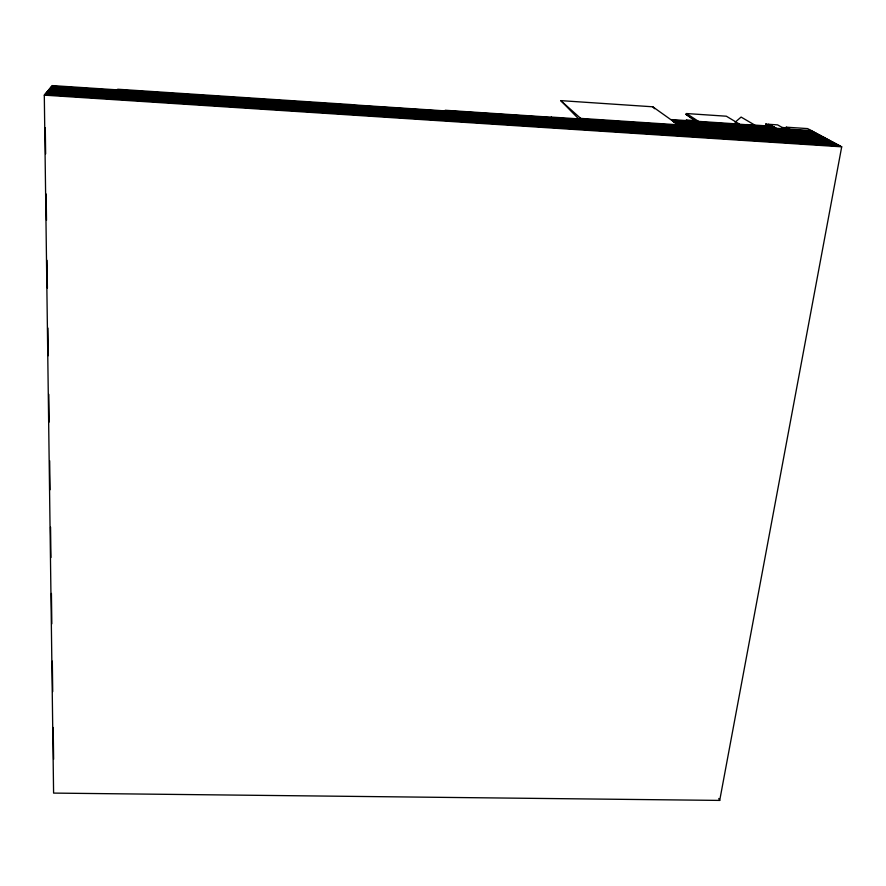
<?xml version="1.0" encoding="UTF-8"?>
<svg xmlns="http://www.w3.org/2000/svg" width="886" height="886" viewBox="0 0 886 886"><rect width="100%" height="100%" fill="white"/><g stroke="black" fill="none" stroke-linecap="round" stroke-linejoin="round"><path stroke-width="1.33" d="M821.521 136.034L52.285 85.588L44.3 95.145L53.592 793.092L719.709 800.412L841.7 146.821L807.589 128.592L786.27 127.185L784.564 128.847M117.295 89.851L117.639 89.231L351.698 104.592L351.919 105.235M694.812 120.662L685.919 114.316L686.473 113.541L726.343 116.21L739.456 124.084L671.333 119.577M696.939 121.515L697.515 120.729L686.285 119.987L687.259 120.629M780.621 129.134L782.26 127.495L787.455 127.839L785.749 129.511M786.945 130.176L788.651 128.503L783.445 128.16M768.671 124.284L767.553 125.303L765.692 124.095L768.671 124.284L775.615 128.226L774.486 129.256L765.692 124.095M770.997 127.263L772.116 126.244L773.688 127.23M773.312 128.592L775.184 127.617M735.048 122.323L741.095 117.074L754.817 125.103M730.906 125.546L732.5 124.206L731.426 123.553M577.949 119.876L580.042 118.347L817.645 133.963M578.691 120.54L580.795 119.012L580.042 118.347M818.93 134.65L551.17 117.063L551.856 117.727M551.347 117.229L445.182 110.263L445.946 111.403M445.503 110.75L820.226 135.348M351.753 104.758L445.614 110.916M51.776 86.208L822.817 136.732M51.255 86.817L824.124 137.43M50.735 87.437L825.442 138.127M50.214 88.068L826.76 138.836M49.694 88.689L828.089 139.545M49.162 89.32L829.418 140.254M48.63 89.962L830.758 140.974M48.099 90.593L832.109 141.694M47.567 91.236L833.46 142.413M47.036 91.878L834.811 143.144M46.493 92.521L836.174 143.864M45.95 93.174L837.547 144.606M45.396 93.827L838.92 145.337M44.854 94.481L840.305 146.079M44.3 95.145L841.7 146.821M578.824 119.067L560.783 100.627L652.794 106.796L680.647 126.632M731.703 123.719L746.798 124.716M770.277 126.709L672.275 120.23L674.157 122.224M811.321 130.585L674.168 121.537L676.062 123.542M675.121 122.19L812.573 131.25M813.835 131.925L676.073 122.855L677.735 124.616M815.098 132.601L677.037 123.519L678.709 125.28M816.371 133.288L678 124.184L679.673 125.956M786.27 127.185L789.858 129.168M784.642 128.824L777.576 124.882L769.402 124.339L776.357 128.282M747.629 125.214L746.521 124.549L769.126 126.045L772.149 127.927L774.021 126.953L775.671 128.813M686.473 113.541L698.511 121.382L697.924 122.168L685.919 114.316M774.486 129.256L771.44 127.362L673.216 120.884L675.11 122.888M560.783 100.627L582.91 120.385M652.794 106.796L654.61 108.712M718.79 798.485L719.709 800.412M45.286 127.65L45.64 153.92M46.161 194.001L46.504 220.26M47.036 260.34L47.401 287.983M47.933 328.064L48.298 355.707M48.808 394.403L49.162 422.046M49.671 460.753L50.059 489.77M50.546 527.092L50.956 557.493M51.421 593.432L51.831 623.844M52.318 661.155L52.717 691.567M53.193 727.495L53.614 759.291"/></g></svg>
